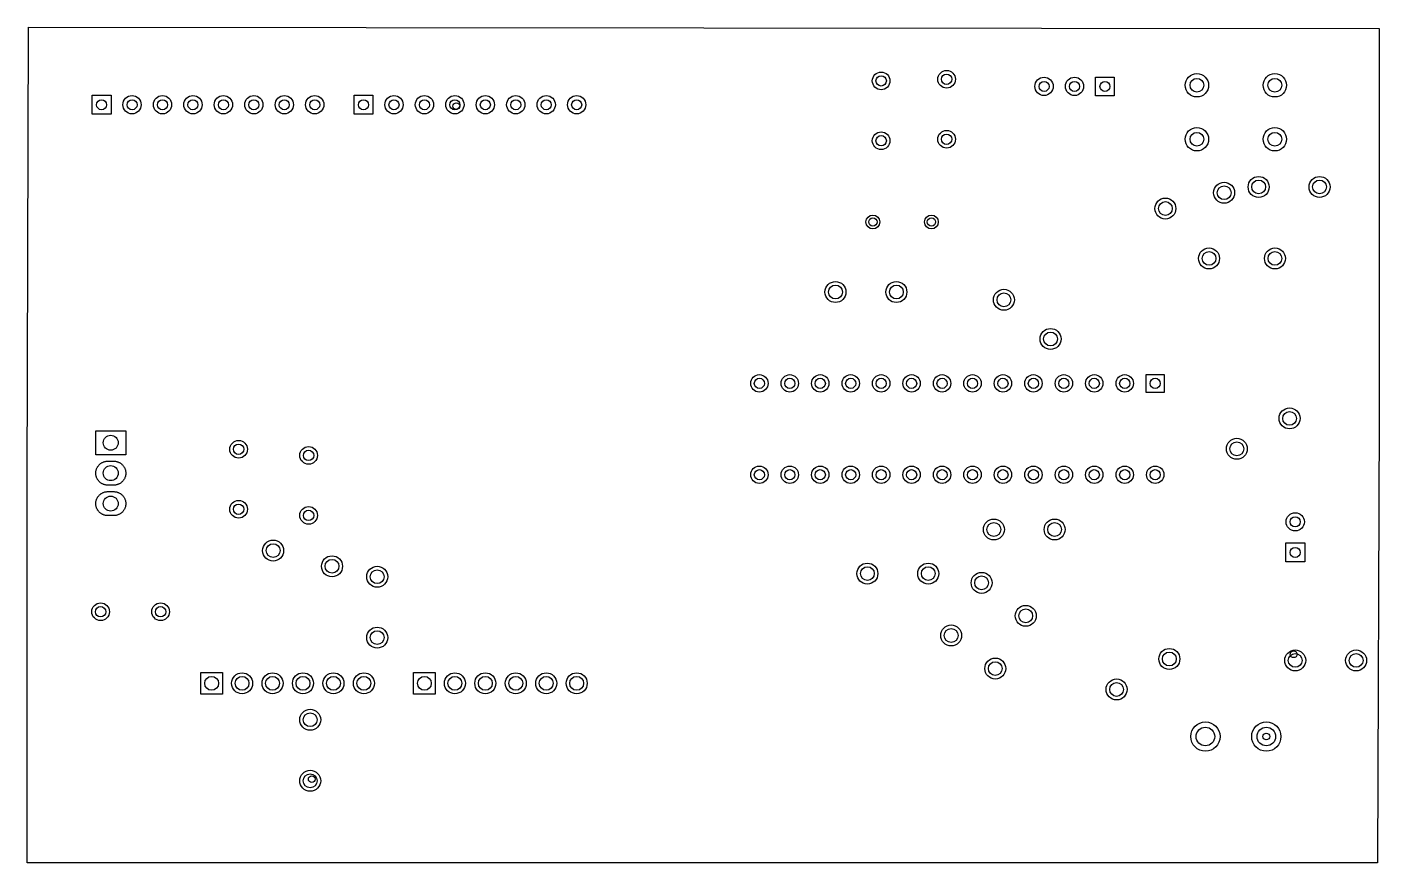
# Model space of a CAD drawing. Header units: millimetres. Extents: x 1029 to 1141, y -832 to -762.
import ezdxf

# ---------------------------------------------------------------- set-up
doc = ezdxf.new("R2010")
doc.units = ezdxf.units.MM

msp = doc.modelspace()

# ---------------------------------------------------------------- linework, layer by layer
for points in [[(1028.83, -762), (1141.48, -762.13), (1141.48, -794.51), (1141.35, -831.72), (1028.7, -831.72), (1028.7, -800.1), (1028.83, -762)], [(1119.4, -767.74), (1117.83, -767.74), (1117.83, -766.17), (1119.4, -766.17)], [(1034.14, -767.69), (1035.71, -767.69), (1035.71, -769.26), (1034.14, -769.26)], [(1055.98, -767.69), (1057.55, -767.69), (1057.55, -769.26), (1055.98, -769.26)], [(1123.56, -790.97), (1123.56, -792.47), (1122.06, -792.47), (1122.06, -790.97)], [(1036.94, -795.67), (1036.94, -797.67), (1034.43, -797.67), (1034.43, -795.67)], [(1035.44, -800.21), (1035.39, -800.21), (1035.34, -800.21), (1035.29, -800.2), (1035.24, -800.19), (1035.19, -800.18), (1035.14, -800.17), (1035.09, -800.15), (1035.05, -800.13), (1035, -800.11), (1034.96, -800.09), (1034.91, -800.06), (1034.87, -800.04), (1034.83, -800.01), (1034.79, -799.98), (1034.75, -799.94), (1034.72, -799.91), (1034.69, -799.87), (1034.65, -799.83), (1034.62, -799.79), (1034.59, -799.75), (1034.57, -799.71), (1034.55, -799.67), (1034.52, -799.62), (1034.5, -799.58), (1034.49, -799.53), (1034.47, -799.48), (1034.46, -799.43), (1034.45, -799.38), (1034.44, -799.34), (1034.44, -799.29), (1034.44, -799.24), (1034.44, -799.19), (1034.44, -799.14), (1034.44, -799.09), (1034.45, -799.04), (1034.46, -798.99), (1034.47, -798.94), (1034.49, -798.89), (1034.5, -798.85), (1034.52, -798.8), (1034.55, -798.75), (1034.57, -798.71), (1034.59, -798.67), (1034.62, -798.63), (1034.65, -798.59), (1034.69, -798.55), (1034.72, -798.51), (1034.75, -798.48), (1034.79, -798.44), (1034.83, -798.41), (1034.87, -798.38), (1034.91, -798.36), (1034.96, -798.33), (1035, -798.31), (1035.05, -798.29), (1035.09, -798.27), (1035.14, -798.26), (1035.19, -798.24), (1035.24, -798.23), (1035.29, -798.22), (1035.34, -798.22), (1035.39, -798.21), (1035.44, -798.21), (1035.93, -798.21), (1035.98, -798.21), (1036.03, -798.22), (1036.08, -798.22), (1036.13, -798.23), (1036.18, -798.24), (1036.23, -798.26), (1036.28, -798.27), (1036.32, -798.29), (1036.37, -798.31), (1036.41, -798.33), (1036.46, -798.36), (1036.5, -798.38), (1036.54, -798.41), (1036.58, -798.44), (1036.62, -798.48), (1036.65, -798.51), (1036.68, -798.55), (1036.72, -798.59), (1036.75, -798.63), (1036.78, -798.67), (1036.8, -798.71), (1036.82, -798.75), (1036.85, -798.8), (1036.87, -798.85), (1036.88, -798.89), (1036.9, -798.94), (1036.91, -798.99), (1036.92, -799.04), (1036.93, -799.09), (1036.93, -799.14), (1036.93, -799.19), (1036.93, -799.24), (1036.93, -799.29), (1036.93, -799.34), (1036.92, -799.38), (1036.91, -799.43), (1036.9, -799.48), (1036.88, -799.53), (1036.87, -799.58), (1036.85, -799.62), (1036.82, -799.67), (1036.8, -799.71), (1036.78, -799.75), (1036.75, -799.79), (1036.72, -799.83), (1036.68, -799.87), (1036.65, -799.91), (1036.62, -799.94), (1036.58, -799.98), (1036.54, -800.01), (1036.5, -800.04), (1036.46, -800.06), (1036.41, -800.09), (1036.37, -800.11), (1036.32, -800.13), (1036.28, -800.15), (1036.23, -800.17), (1036.18, -800.18), (1036.13, -800.19), (1036.08, -800.2), (1036.03, -800.21), (1035.98, -800.21), (1035.93, -800.21)], [(1035.44, -802.75), (1035.39, -802.75), (1035.34, -802.75), (1035.29, -802.74), (1035.24, -802.73), (1035.19, -802.72), (1035.14, -802.71), (1035.09, -802.69), (1035.05, -802.67), (1035, -802.65), (1034.96, -802.63), (1034.91, -802.6), (1034.87, -802.58), (1034.83, -802.55), (1034.79, -802.52), (1034.75, -802.48), (1034.72, -802.45), (1034.69, -802.41), (1034.65, -802.37), (1034.62, -802.33), (1034.59, -802.29), (1034.57, -802.25), (1034.55, -802.21), (1034.52, -802.16), (1034.5, -802.12), (1034.49, -802.07), (1034.47, -802.02), (1034.46, -801.97), (1034.45, -801.92), (1034.44, -801.88), (1034.44, -801.83), (1034.44, -801.78), (1034.44, -801.73), (1034.44, -801.68), (1034.44, -801.63), (1034.45, -801.58), (1034.46, -801.53), (1034.47, -801.48), (1034.49, -801.43), (1034.5, -801.39), (1034.52, -801.34), (1034.55, -801.29), (1034.57, -801.25), (1034.59, -801.21), (1034.62, -801.17), (1034.65, -801.13), (1034.69, -801.09), (1034.72, -801.05), (1034.75, -801.02), (1034.79, -800.98), (1034.83, -800.95), (1034.87, -800.92), (1034.91, -800.9), (1034.96, -800.87), (1035, -800.85), (1035.05, -800.83), (1035.09, -800.81), (1035.14, -800.8), (1035.19, -800.78), (1035.24, -800.77), (1035.29, -800.76), (1035.34, -800.76), (1035.39, -800.75), (1035.44, -800.75), (1035.93, -800.75), (1035.98, -800.75), (1036.03, -800.76), (1036.08, -800.76), (1036.13, -800.77), (1036.18, -800.78), (1036.23, -800.8), (1036.28, -800.81), (1036.32, -800.83), (1036.37, -800.85), (1036.41, -800.87), (1036.46, -800.9), (1036.5, -800.92), (1036.54, -800.95), (1036.58, -800.98), (1036.62, -801.02), (1036.65, -801.05), (1036.68, -801.09), (1036.72, -801.13), (1036.75, -801.17), (1036.78, -801.21), (1036.8, -801.25), (1036.82, -801.29), (1036.85, -801.34), (1036.87, -801.39), (1036.88, -801.43), (1036.9, -801.48), (1036.91, -801.53), (1036.92, -801.58), (1036.93, -801.63), (1036.93, -801.68), (1036.93, -801.73), (1036.93, -801.78), (1036.93, -801.83), (1036.93, -801.88), (1036.92, -801.92), (1036.91, -801.97), (1036.9, -802.02), (1036.88, -802.07), (1036.87, -802.12), (1036.85, -802.16), (1036.82, -802.21), (1036.8, -802.25), (1036.78, -802.29), (1036.75, -802.33), (1036.72, -802.37), (1036.68, -802.41), (1036.65, -802.45), (1036.62, -802.48), (1036.58, -802.52), (1036.54, -802.55), (1036.5, -802.58), (1036.46, -802.6), (1036.41, -802.63), (1036.37, -802.65), (1036.32, -802.67), (1036.28, -802.69), (1036.23, -802.71), (1036.18, -802.72), (1036.13, -802.73), (1036.08, -802.74), (1036.03, -802.75), (1035.98, -802.75), (1035.93, -802.75)], [(1133.7, -805.03), (1135.28, -805.03), (1135.28, -806.6), (1133.7, -806.6)], [(1043.2, -815.84), (1045, -815.84), (1045, -817.64), (1043.2, -817.64)], [(1060.95, -815.84), (1062.75, -815.84), (1062.75, -817.64), (1060.95, -817.64)]]:
    msp.add_lwpolyline(points, close=True)
for centre, radius in [((1099.95, -766.49), 0.737), ((1105.41, -766.36), 0.737), ((1099.95, -766.49), 0.432), ((1105.41, -766.36), 0.432), ((1113.54, -766.95), 0.762), ((1113.54, -766.95), 0.419), ((1116.08, -766.95), 0.762), ((1116.08, -766.95), 0.419), ((1118.62, -766.95), 0.419), ((1126.29, -766.86), 0.975), ((1126.29, -766.86), 0.575), ((1132.79, -766.86), 0.975), ((1132.79, -766.86), 0.575), ((1037.46, -768.48), 0.762), ((1040, -768.48), 0.762), ((1042.54, -768.48), 0.762), ((1045.08, -768.48), 0.762), ((1047.62, -768.48), 0.762), ((1050.16, -768.48), 0.762), ((1052.7, -768.48), 0.762), ((1059.31, -768.48), 0.762), ((1061.85, -768.48), 0.762), ((1064.39, -768.48), 0.762), ((1066.93, -768.48), 0.762), ((1069.47, -768.48), 0.762), ((1072.01, -768.48), 0.762), ((1074.55, -768.48), 0.762), ((1034.92, -768.48), 0.419), ((1037.46, -768.48), 0.419), ((1040, -768.48), 0.419), ((1042.54, -768.48), 0.419), ((1045.08, -768.48), 0.419), ((1047.62, -768.48), 0.419), ((1050.16, -768.48), 0.419), ((1052.7, -768.48), 0.419), ((1056.77, -768.48), 0.419), ((1059.31, -768.48), 0.419), ((1061.85, -768.48), 0.419), ((1064.39, -768.48), 0.419), ((1064.51, -768.6), 0.28), ((1066.93, -768.48), 0.419), ((1069.47, -768.48), 0.419), ((1072.01, -768.48), 0.419), ((1074.55, -768.48), 0.419), ((1099.95, -771.48), 0.737), ((1099.95, -771.48), 0.432), ((1105.41, -771.36), 0.737), ((1105.41, -771.36), 0.432), ((1126.29, -771.36), 0.975), ((1126.29, -771.36), 0.575), ((1132.79, -771.36), 0.975), ((1132.79, -771.36), 0.575), ((1131.44, -775.34), 0.875), ((1131.44, -775.34), 0.575), ((1136.52, -775.34), 0.875), ((1136.52, -775.34), 0.575), ((1128.56, -775.82), 0.875), ((1128.56, -775.82), 0.575), ((1123.66, -777.14), 0.875), ((1123.66, -777.14), 0.575), ((1099.26, -778.26), 0.575), ((1099.26, -778.26), 0.35), ((1104.14, -778.26), 0.575), ((1104.14, -778.26), 0.35), ((1127.3, -781.3), 0.875), ((1127.3, -781.3), 0.575), ((1132.8, -781.3), 0.875), ((1132.8, -781.3), 0.575), ((1096.14, -784.1), 0.875), ((1096.14, -784.1), 0.575), ((1101.22, -784.1), 0.875), ((1101.22, -784.1), 0.575), ((1110.19, -784.75), 0.875), ((1110.19, -784.75), 0.575), ((1114.08, -788.02), 0.875), ((1114.08, -788.02), 0.575), ((1089.79, -791.72), 0.725), ((1089.79, -791.72), 0.425), ((1092.33, -791.72), 0.725), ((1092.33, -791.72), 0.425), ((1094.87, -791.72), 0.725), ((1094.87, -791.72), 0.425), ((1097.41, -791.72), 0.725), ((1097.41, -791.72), 0.425), ((1099.95, -791.72), 0.725), ((1099.95, -791.72), 0.425), ((1102.49, -791.72), 0.725), ((1102.49, -791.72), 0.425), ((1105.03, -791.72), 0.725), ((1105.03, -791.72), 0.425), ((1107.57, -791.72), 0.725), ((1107.57, -791.72), 0.425), ((1110.11, -791.72), 0.725), ((1110.11, -791.72), 0.425), ((1112.65, -791.72), 0.725), ((1112.65, -791.72), 0.425), ((1115.19, -791.72), 0.725), ((1115.19, -791.72), 0.425), ((1117.73, -791.72), 0.725), ((1117.73, -791.72), 0.425), ((1120.27, -791.72), 0.725), ((1120.27, -791.72), 0.425), ((1122.81, -791.72), 0.425), ((1134.02, -794.64), 0.875), ((1134.02, -794.64), 0.575), ((1035.68, -796.67), 0.625), ((1046.35, -797.22), 0.737), ((1046.35, -797.22), 0.432), ((1052.19, -797.73), 0.737), ((1052.19, -797.73), 0.432), ((1129.62, -797.18), 0.875), ((1129.62, -797.18), 0.575), ((1035.68, -799.21), 0.625), ((1089.79, -799.34), 0.725), ((1089.79, -799.34), 0.425), ((1092.33, -799.34), 0.725), ((1092.33, -799.34), 0.425), ((1094.87, -799.34), 0.725), ((1094.87, -799.34), 0.425), ((1097.41, -799.34), 0.725), ((1097.41, -799.34), 0.425), ((1099.95, -799.34), 0.725), ((1099.95, -799.34), 0.425), ((1102.49, -799.34), 0.725), ((1102.49, -799.34), 0.425), ((1105.03, -799.34), 0.725), ((1105.03, -799.34), 0.425), ((1107.57, -799.34), 0.725), ((1107.57, -799.34), 0.425), ((1110.11, -799.34), 0.725), ((1110.11, -799.34), 0.425), ((1112.65, -799.34), 0.725), ((1112.65, -799.34), 0.425), ((1115.19, -799.34), 0.725), ((1115.19, -799.34), 0.425), ((1117.73, -799.34), 0.725), ((1117.73, -799.34), 0.425), ((1120.27, -799.34), 0.725), ((1120.27, -799.34), 0.425), ((1122.81, -799.34), 0.725), ((1122.81, -799.34), 0.425), ((1035.68, -801.75), 0.625), ((1046.35, -802.22), 0.737), ((1046.35, -802.22), 0.432), ((1052.19, -802.73), 0.737), ((1052.19, -802.73), 0.432), ((1134.49, -803.27), 0.762), ((1134.49, -803.27), 0.419), ((1109.35, -803.91), 0.875), ((1109.35, -803.91), 0.575), ((1114.42, -803.91), 0.875), ((1114.42, -803.91), 0.575), ((1049.23, -805.67), 0.875), ((1049.23, -805.67), 0.575), ((1054.14, -806.98), 0.875), ((1134.49, -805.82), 0.419), ((1054.14, -806.98), 0.575), ((1057.91, -807.85), 0.875), ((1057.91, -807.85), 0.575), ((1098.8, -807.59), 0.875), ((1098.8, -807.59), 0.575), ((1103.88, -807.59), 0.875), ((1103.88, -807.59), 0.575), ((1108.33, -808.36), 0.875), ((1108.33, -808.36), 0.575), ((1034.84, -810.77), 0.737), ((1034.84, -810.77), 0.432), ((1039.84, -810.77), 0.737), ((1039.84, -810.77), 0.432), ((1112.01, -811.11), 0.875), ((1112.01, -811.11), 0.575), ((1105.79, -812.75), 0.875), ((1057.91, -812.93), 0.875), ((1057.91, -812.93), 0.575), ((1105.79, -812.75), 0.575), ((1123.99, -814.71), 0.875), ((1123.99, -814.71), 0.575), ((1134.49, -814.83), 0.875), ((1134.36, -814.32), 0.279), ((1139.57, -814.83), 0.875), ((1109.47, -815.51), 0.875), ((1109.47, -815.51), 0.575), ((1134.49, -814.83), 0.575), ((1139.57, -814.83), 0.575), ((1044.1, -816.74), 0.575), ((1046.64, -816.74), 0.875), ((1046.64, -816.74), 0.575), ((1049.18, -816.74), 0.875), ((1049.18, -816.74), 0.575), ((1051.72, -816.74), 0.875), ((1051.72, -816.74), 0.575), ((1054.26, -816.74), 0.875), ((1054.26, -816.74), 0.575), ((1056.8, -816.74), 0.875), ((1056.8, -816.74), 0.575), ((1061.85, -816.74), 0.575), ((1064.39, -816.74), 0.875), ((1064.39, -816.74), 0.575), ((1066.93, -816.74), 0.875), ((1066.93, -816.74), 0.575), ((1069.47, -816.74), 0.875), ((1069.47, -816.74), 0.575), ((1072.01, -816.74), 0.875), ((1072.01, -816.74), 0.575), ((1074.55, -816.74), 0.875), ((1074.55, -816.74), 0.575), ((1119.59, -817.25), 0.875), ((1119.59, -817.25), 0.575), ((1052.32, -819.78), 0.875), ((1052.32, -819.78), 0.575), ((1127, -821.18), 1.22), ((1127, -821.18), 0.775), ((1132.08, -821.18), 1.22), ((1132.08, -821.18), 0.775), ((1132.08, -821.18), 0.279), ((1052.32, -824.87), 0.875), ((1052.32, -824.87), 0.575), ((1052.45, -824.74), 0.279)]:
    msp.add_circle(centre, radius)

doc.saveas('drawing.dxf')
